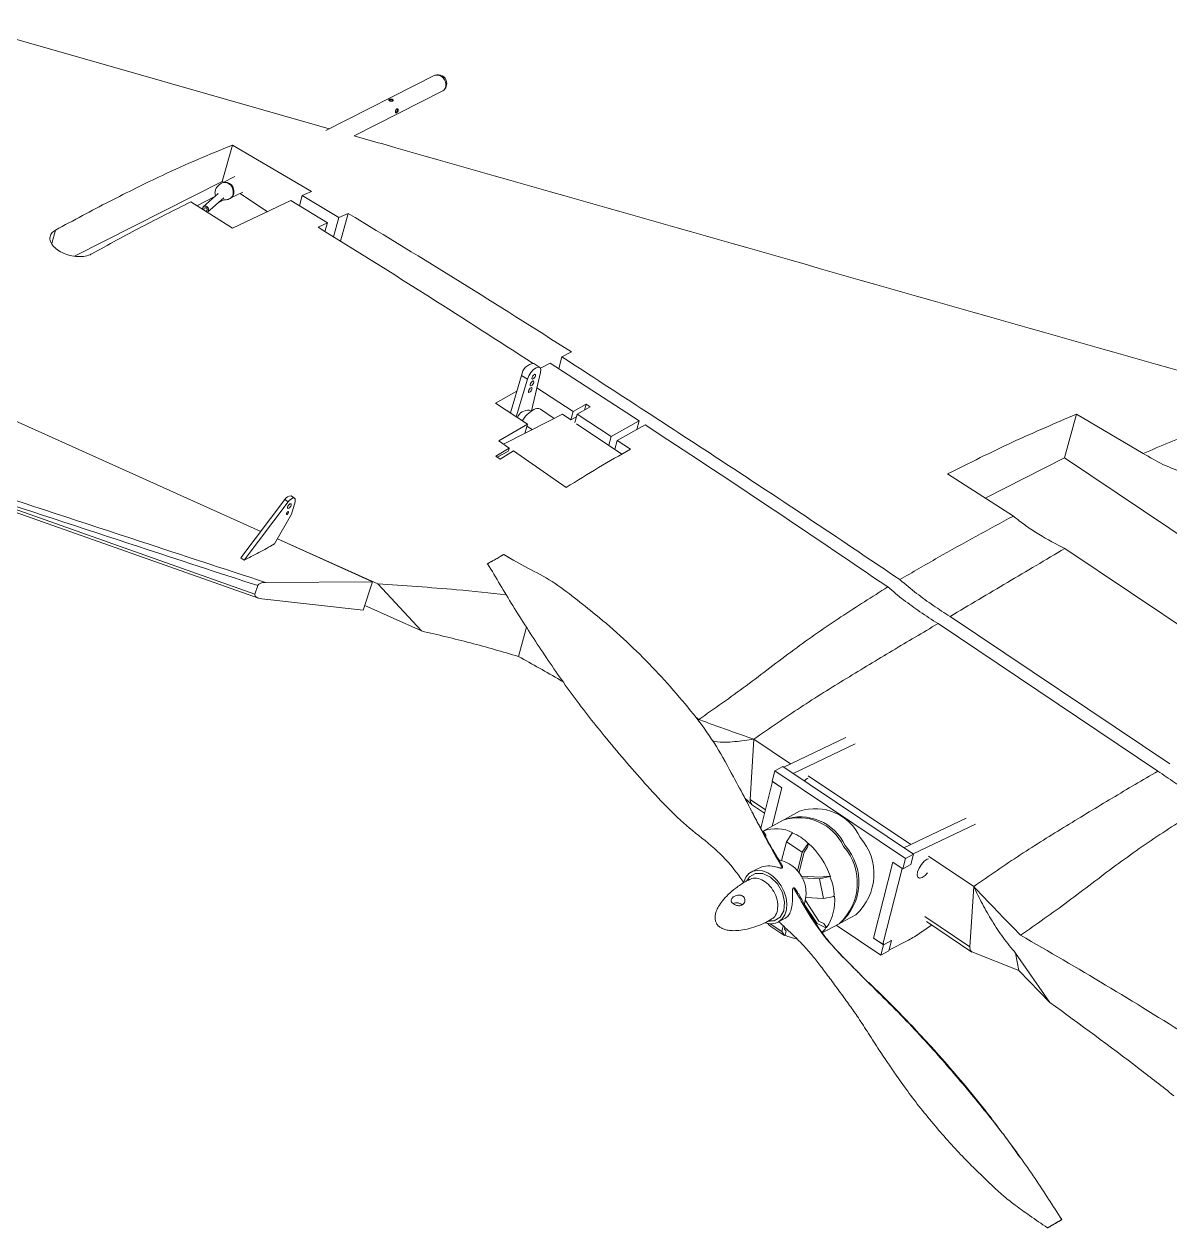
# Model space of a CAD drawing. Header units: inches. Extents: x 0 to 10.7, y 0 to 8.2.
# Drawn here: x 5.2769 to 5.3306, y 4.9559 to 5.0124 of the extents above; entities that cross this region are included whole.
import ezdxf

# ---------------------------------------------------------------- set-up
doc = ezdxf.new("R2010")
doc.units = ezdxf.units.IN
doc.header["$MEASUREMENT"] = 0

msp = doc.modelspace()

# ---------------------------------------------------------------- linework, layer by layer
at = {"color": 7, "linetype": 'Continuous', "lineweight": 15}
for p, q in [((5.2912226001, 5.0074605813), (5.2500464978, 5.0192043633)), ((5.2880199924, 4.9885683946), (5.2351534993, 5.0123681045)), ((5.2961799734, 5.0099663335), (5.2910607786, 5.0073788154)), ((5.2963501785, 5.0099902792), (5.2962779964, 5.0099895932)), ((5.2923887924, 5.0071279946), (5.2965511957, 5.0092318709)), ((5.2966280864, 5.0092970502), (5.2966713838, 5.0093547427)), ((5.2940309037, 5.0087981101), (5.2940200892, 5.0087907241)), ((5.2862099623, 5.0049843068), (5.2866841672, 5.0066916737)), ((5.2903984138, 5.0045145833), (5.2866841672, 5.0066916737)), ((5.286799228, 5.0052248), (5.2862439977, 5.0049441282)), ((5.2862099623, 5.0049843068), (5.2792799999, 5.001481516)), ((5.2862587655, 5.0049515892), (5.2862099623, 5.0049843068)), ((5.2862439977, 5.0049441282), (5.2862115506, 5.0049277387)), ((5.2858296564, 5.0042576398), (5.2850116626, 5.003844165)), ((5.286018845, 5.0044265179), (5.2853071877, 5.0037909884)), ((5.2855222292, 5.0035501648), (5.2862777593, 5.0042248665)), ((5.2859830794, 5.0039616791), (5.2862895503, 5.0041166148)), ((5.2865827729, 5.0041932761), (5.2866152187, 5.0042097123)), ((5.2866152187, 5.0042097123), (5.287170449, 5.0044903841)), ((5.2866947083, 5.0027870532), (5.2894239775, 5.0040864742)), ((5.2883272557, 5.0035642779), (5.2870427417, 5.0044257857)), ((5.2911385326, 5.0030428913), (5.2894239775, 5.0040864742)), ((5.2899620606, 5.0043253971), (5.2898275391, 5.0038408651)), ((5.2899620606, 5.0043253971), (5.2903984138, 5.0045145833)), ((5.2899620606, 5.0043253971), (5.2916788973, 5.0032900626)), ((5.2847278928, 5.0040223384), (5.2866947083, 5.0027870532)), ((5.2911385326, 5.0030428913), (5.2906975516, 5.0028369934)), ((5.2911385326, 5.0030428913), (5.2910245658, 5.0026325548)), ((5.2914265427, 5.002381295), (5.2916788973, 5.0032900626)), ((5.2921171882, 5.0034861765), (5.2916788973, 5.0032900626)), ((5.2917535569, 5.0021768564), (5.2921171882, 5.0034861765)), ((5.302136067, 4.9967569677), (5.3019832039, 4.9962064134)), ((5.302136067, 4.9967569677), (5.3025843232, 4.9969889188)), ((5.3010962013, 4.9962614721), (5.3008231048, 4.9964446687)), ((5.3011332902, 4.9962265129), (5.3015837478, 4.9964667743)), ((5.3057541259, 4.9937483667), (5.3015837478, 4.9964667743)), ((5.2711734034, 4.9961524551), (5.2880199924, 4.9885683946)), ((5.299721084, 4.9941272839), (5.3002415489, 4.9958881447)), ((5.2999947018, 4.9939455264), (5.3005147164, 4.9957049299)), ((5.3005147164, 4.9957049299), (5.3002415489, 4.9958881447)), ((5.300708608, 4.9942197158), (5.3011353881, 4.9960304522)), ((5.3000209308, 4.9951418263), (5.2990241459, 4.9945902983)), ((5.3026576807, 4.9941979307), (5.300965595, 4.9953103452)), ((5.2990241459, 4.9945902983), (5.300517011, 4.9935985297)), ((5.3032709166, 4.9945365008), (5.3026576807, 4.9941979307)), ((5.3032709166, 4.9945365008), (5.3031932157, 4.9942568583)), ((5.3034666348, 4.994407914), (5.3032709166, 4.9945365008)), ((5.3006883844, 4.9942055095), (5.3006033315, 4.9942625306)), ((5.3017782657, 4.9938664778), (5.3011242007, 4.9943051455)), ((5.3015797277, 4.993766187), (5.3021642342, 4.9940616204)), ((5.3021642342, 4.9940616204), (5.3025482874, 4.9938040005)), ((5.3026576807, 4.9941979307), (5.3025482874, 4.9938040005)), ((5.3025482874, 4.9938040005), (5.3028175681, 4.9939400844)), ((5.3028533433, 4.9940690851), (5.3027434291, 4.9936731484)), ((5.3028533433, 4.9940690851), (5.3034666348, 4.994407914)), ((5.304442043, 4.9930222632), (5.3028533433, 4.9940690851)), ((5.3262681666, 4.9940721096), (5.3256968216, 4.9920148062)), ((5.3262681666, 4.9940721096), (5.3293892895, 4.9922262519)), ((5.300517011, 4.9935985297), (5.2991820369, 4.9928120155)), ((5.2993985341, 4.9926636476), (5.3015797277, 4.993766187)), ((5.300517011, 4.9935985297), (5.3003975891, 4.993168642)), ((5.3007450023, 4.9933442168), (5.3004932363, 4.9935130672)), ((5.3049504418, 4.9921929381), (5.3028248527, 4.9936185275)), ((5.304442043, 4.9930222632), (5.3057541259, 4.9937483667)), ((5.3047236585, 4.9928363368), (5.3060359871, 4.9935632013)), ((5.3057541259, 4.9937483667), (5.3056420904, 4.9933450497)), ((5.2662759974, 4.9930933331), (5.2879053254, 4.9854361562)), ((5.2996681518, 4.9924788646), (5.2991820369, 4.9928120155)), ((5.304442043, 4.9930222632), (5.3043277285, 4.9926106046)), ((5.3047236585, 4.9928363368), (5.3046086408, 4.9924221724)), ((5.3053494985, 4.992422774), (5.3047236585, 4.9928363368)), ((5.2996681518, 4.9924788646), (5.2990413403, 4.9920910874)), ((5.2990910986, 4.9920565346), (5.2996032536, 4.9923154087)), ((5.2992353574, 4.9919563775), (5.2998625231, 4.992345385)), ((5.2996681518, 4.9924788646), (5.2996259682, 4.9923269198)), ((5.3023396954, 4.9906307128), (5.2998625231, 4.992345385)), ((5.287738296, 4.9856238384), (5.2706878138, 4.9916600198)), ((5.2990413403, 4.9920910874), (5.2992353574, 4.9919563775)), ((5.299184037, 4.9919919928), (5.2992363142, 4.9919569537)), ((5.3256968216, 4.9920148062), (5.3219795668, 4.9901358907)), ((5.3452834872, 4.9788784346), (5.3256968216, 4.9920148062)), ((5.3233030109, 4.9892863978), (5.3202189683, 4.9912659728)), ((5.2870784807, 4.987321518), (5.2891482453, 4.9900625032)), ((5.2891482453, 4.9900625032), (5.289303946, 4.9899561696)), ((5.2895964138, 4.9901264809), (5.289440783, 4.9902328429)), ((5.2872341102, 4.9872152027), (5.289303946, 4.9899561696)), ((5.2896189762, 4.9899590712), (5.2894617013, 4.989374487)), ((5.2894617013, 4.989374487), (5.2886608167, 4.9879824452)), ((5.2884640164, 4.9878766328), (5.2884612564, 4.9878662)), ((5.2884634609, 4.9878745836), (5.2884695476, 4.9878704411)), ((5.2886608167, 4.9879824452), (5.2884640164, 4.9878766328)), ((5.288796734, 4.9882186942), (5.2932560675, 4.9862111716)), ((5.2934986706, 4.9861019358), (5.288796734, 4.9882186942)), ((5.3257159913, 4.9877659886), (5.3360256521, 4.9808515029)), ((5.2870784807, 4.987321518), (5.2872341102, 4.9872152027)), ((5.2873981262, 4.9873033546), (5.2872341102, 4.9872152027)), ((5.2873895952, 4.9872970309), (5.2873881712, 4.9872980118)), ((5.2873976406, 4.9873015029), (5.2873981262, 4.9873033546)), ((5.2998868088, 4.987210855), (5.2994137023, 4.987486276)), ((5.2878705781, 4.9860252182), (5.287738296, 4.9856238384)), ((5.2932560675, 4.9862111716), (5.2882346509, 4.9861744263)), ((5.2928162266, 4.9848763845), (5.2932560675, 4.9862111716)), ((5.2934986706, 4.9861019358), (5.2955524454, 4.9838973314)), ((5.288058669, 4.9854020977), (5.2928162266, 4.9848763845)), ((5.2955524454, 4.9838973314), (5.29288856, 4.9850957134)), ((5.3306435364, 4.9776621105), (5.3203339506, 4.9845765794)), ((5.3001004765, 4.9827034678), (5.3004812124, 4.9840744815)), ((5.3197695539, 4.9842429834), (5.3300791436, 4.9773285159)), ((5.3085533825, 4.979745932), (5.3084096472, 4.9798549962)), ((5.3111324254, 4.9788232893), (5.3109577227, 4.9759954335)), ((5.3128595853, 4.9776649311), (5.3111324254, 4.9788232893)), ((5.3125350288, 4.9775101891), (5.3154541538, 4.9789019277)), ((5.3129720745, 4.9772170644), (5.3158911956, 4.9786088015)), ((5.3121119034, 4.9773357439), (5.3124895755, 4.9775406174)), ((5.3186160629, 4.9734317442), (5.3124895755, 4.9775406174)), ((5.3121119034, 4.9773357439), (5.3119885071, 4.9768518996)), ((5.3182383908, 4.9732268707), (5.3121119034, 4.9773357439)), ((5.3136278461, 4.9769721554), (5.3136812485, 4.9769940069)), ((5.318494383, 4.9738858118), (5.3136883397, 4.9771090747)), ((5.3114572233, 4.9746429766), (5.3120158337, 4.9768335632)), ((5.3124528755, 4.976540437), (5.3119885071, 4.9768518996)), ((5.3119947127, 4.9747436796), (5.3124528755, 4.976540437)), ((5.3120158337, 4.9768335632), (5.3124528755, 4.976540437)), ((5.3107135224, 4.9760573357), (5.3109909552, 4.9758091276)), ((5.311041575, 4.9757554641), (5.3107182425, 4.9760485431)), ((5.3110312185, 4.9757623623), (5.311638763, 4.9753548827)), ((5.3132811045, 4.975441414), (5.3125749174, 4.9750584333)), ((5.3125026916, 4.9750192086), (5.3115381895, 4.9744961064)), ((5.3181697527, 4.9737310399), (5.3210889515, 4.9751228084)), ((5.3186067932, 4.9734379604), (5.3215259932, 4.9748296822)), ((5.3116956366, 4.9743136772), (5.3115687833, 4.9745069887)), ((5.311695249, 4.9742152443), (5.3116956366, 4.9743136772)), ((5.3126579034, 4.9740135401), (5.3129388398, 4.9744199297)), ((5.3129635273, 4.9744332854), (5.3129388398, 4.9744199297)), ((5.3124325581, 4.9731361071), (5.3126579034, 4.9740135401)), ((5.3133989954, 4.9735150146), (5.3126579034, 4.9740135401)), ((5.3133989954, 4.9735150146), (5.3136799318, 4.9739214041)), ((5.3136573618, 4.9737506317), (5.3134999366, 4.973523049)), ((5.3137046193, 4.9739347599), (5.3136573618, 4.9737506317)), ((5.3137046193, 4.9739347599), (5.3136799318, 4.9739214041)), ((5.3131736501, 4.9726375816), (5.3133989954, 4.9735150146)), ((5.3134999366, 4.973523049), (5.3132475748, 4.9725401924)), ((5.3176506314, 4.9730544439), (5.3167415589, 4.9694894966)), ((5.3167420844, 4.969491601), (5.3176506314, 4.9730544439)), ((5.3176506314, 4.9730544439), (5.3180876731, 4.9727613177)), ((5.3181149958, 4.9727429798), (5.3176506314, 4.9730544439)), ((5.3181149958, 4.9727429798), (5.3182383908, 4.9732268707)), ((5.3182383908, 4.9732268707), (5.3186160629, 4.9734317442)), ((5.3184926679, 4.9729478533), (5.3186160629, 4.9734317442)), ((5.319262645, 4.9731929894), (5.3193160422, 4.9732148861)), ((5.3214420849, 4.9719088503), (5.3193231373, 4.9733299554)), ((5.3113347394, 4.9727616831), (5.3110103641, 4.9725857649)), ((5.3171791262, 4.9691984748), (5.3180876731, 4.9727613177)), ((5.3184926679, 4.9729478533), (5.3181149958, 4.9727429798)), ((5.3108388126, 4.9722509417), (5.3107842148, 4.9721629582)), ((5.3133430553, 4.9723910342), (5.3142753299, 4.9723418056)), ((5.3142117555, 4.9722767407), (5.313381725, 4.9723205578)), ((5.314696148, 4.9723733037), (5.3142117555, 4.9722767407)), ((5.3142117555, 4.9722767407), (5.314407812, 4.9713476419)), ((5.3142753299, 4.9723418056), (5.3145466498, 4.9723958595)), ((5.3145466498, 4.9723958595), (5.3147208355, 4.9723866594)), ((5.314696148, 4.9723733037), (5.3147208355, 4.9723866594)), ((5.3214420849, 4.9719088503), (5.3212673072, 4.9690810112)), ((5.3132920906, 4.9714066062), (5.3133240623, 4.9713578753)), ((5.314407812, 4.9713476419), (5.3135777053, 4.9713915224)), ((5.3148921296, 4.9714442216), (5.314407812, 4.9713476419)), ((5.3148921296, 4.9714442216), (5.314916817, 4.9714575774)), ((5.3129104022, 4.9709550909), (5.3129157611, 4.9709871423)), ((5.3135001643, 4.9710896291), (5.3141049257, 4.9701683156)), ((5.3141824732, 4.9702876993), (5.3135526009, 4.9712472515)), ((5.3117919996, 4.9702838587), (5.3119070963, 4.9702813584)), ((5.3122812977, 4.9702425954), (5.3126056742, 4.9704184669)), ((5.31441129, 4.9701765268), (5.3141824732, 4.9702876993)), ((5.3152071441, 4.9702054923), (5.3159133299, 4.9705885197)), ((5.3192296701, 4.9702638563), (5.3213562033, 4.968837611)), ((5.3118325068, 4.9701114838), (5.3117851563, 4.9701787792)), ((5.3124441687, 4.9697967066), (5.311898895, 4.9701634735)), ((5.3124441687, 4.9697967066), (5.3125123026, 4.9700620665)), ((5.3125736725, 4.9696129881), (5.3124441687, 4.9697967066)), ((5.3125923999, 4.9699885515), (5.3125730601, 4.9699133802)), ((5.3125730601, 4.9699133802), (5.3126456174, 4.9698104721)), ((5.3126456174, 4.9698104721), (5.3125982849, 4.9696263606)), ((5.3140687167, 4.9701396497), (5.3141049257, 4.9701683156)), ((5.3141049257, 4.9701683156), (5.3145135269, 4.9699698413)), ((5.3143420573, 4.9697362532), (5.3151349171, 4.9701663143)), ((5.3145382143, 4.969983197), (5.31441129, 4.9701765268)), ((5.3145382143, 4.969983197), (5.3145135269, 4.9699698413)), ((5.3149981697, 4.9700921113), (5.3170825309, 4.9686941898)), ((5.3194681864, 4.9701038736), (5.318660988, 4.9695568562)), ((5.3125736725, 4.9696129881), (5.3125982849, 4.9696263606)), ((5.3167435394, 4.969490626), (5.3167415589, 4.9694894966)), ((5.3167415589, 4.9694894966), (5.3172059233, 4.9691780325)), ((5.3167420844, 4.969491601), (5.3171791262, 4.9691984748)), ((5.3170825309, 4.9686941898), (5.3172059233, 4.9691780325)), ((5.3172284687, 4.9692234564), (5.3171791262, 4.9691984748)), ((5.3175835954, 4.969382906), (5.3172059233, 4.9691780325)), ((5.3174601991, 4.9688990618), (5.3175835954, 4.969382906)), ((5.3183901568, 4.9693960351), (5.3174681173, 4.9689300376)), ((5.3175562688, 4.9694012424), (5.3175835954, 4.969382906)), ((5.3170825309, 4.9686941898), (5.3174601991, 4.9688990618)), ((5.3213512358, 4.9688409784), (5.3235611517, 4.967965138)), ((5.3234092822, 4.9687833112), (5.3250157105, 4.9664739976)), ((5.3234092822, 4.9687833112), (5.3235611517, 4.967965138)), ((5.3235611517, 4.967965138), (5.3250157105, 4.9664739976))]:
    msp.add_line(p, q, dxfattribs=at)
at = {"color": 8, "linetype": 'Continuous', "lineweight": 15}
for p, q in [((5.2782125666, 5.0020680066), (5.2783888813, 5.0027027189)), ((5.3116787538, 4.9755118648), (5.3109577227, 4.9759954335)), ((5.3212673072, 4.9690810112), (5.3191484347, 4.9705020996))]:
    msp.add_line(p, q, dxfattribs=at)
at = {"color": 7, "linetype": 'Continuous', "lineweight": 15, "flags": 128}
for points in [[(5.2966683956, 5.0093593404), (5.296687055, 5.0093785361), (5.2967234558, 5.0094947828)], [(5.3011353881, 4.9960304522), (5.3011468282, 4.9961621273), (5.3011112678, 4.9962489353), (5.3010338376, 4.9962783383), (5.3009257844, 4.9962461681), (5.3008025051, 4.9961569676), (5.3006817711, 4.9960236633), (5.3005810208, 4.9958653935), (5.3005147164, 4.9957049299)], [(5.3006490194, 4.9954704029), (5.3006658346, 4.9955135035), (5.3006925362, 4.9955565392), (5.3007250588, 4.9955930147), (5.3007583537, 4.9956173461), (5.3007875608, 4.9956257936), (5.3008080408, 4.9956171168), (5.3008167294, 4.9955926339), (5.3008123792, 4.9955560669), (5.300795489, 4.9955129831), (5.3007688637, 4.9954698839), (5.300736341, 4.9954334085), (5.3007029673, 4.9954090923), (5.3006738351, 4.9954006281), (5.3006533591, 4.9954093064), (5.3006445916, 4.9954338045), (5.3006490194, 4.9954704029)], [(5.3007321759, 4.9957826968), (5.3007489912, 4.9958257975), (5.3007756915, 4.9958688798), (5.3008081391, 4.995905372), (5.3008415142, 4.9959296415), (5.300870645, 4.9959381524), (5.3008911211, 4.9959294741), (5.3008998885, 4.995904976), (5.3008954608, 4.9958683776), (5.3008786455, 4.995825277), (5.300851944, 4.9957822413), (5.3008194963, 4.9957457491), (5.3007861265, 4.9957214344), (5.3007569943, 4.9957129702), (5.3007364394, 4.9957216637), (5.3007277508, 4.9957461466), (5.3007321759, 4.9957826968)], [(5.3005658641, 4.9951580623), (5.3005826793, 4.9952011629), (5.3006093757, 4.9952442438), (5.3006418997, 4.9952806726), (5.3006752734, 4.9953049888), (5.3007044056, 4.995313453), (5.3007248816, 4.9953047747), (5.3007335741, 4.9952802933), (5.30072922, 4.9952437248), (5.3007124048, 4.9952006242), (5.3006857084, 4.9951575433), (5.3006531845, 4.9951211145), (5.3006198107, 4.9950967984), (5.3005906786, 4.9950883342), (5.3005702025, 4.9950970125), (5.3005615101, 4.9951214938), (5.3005658641, 4.9951580623)], [(5.289303946, 4.9899561696), (5.289367654, 4.9900301061), (5.2894343054, 4.9900880947), (5.2894982501, 4.9901252315), (5.2895540248, 4.9901382559), (5.2895969491, 4.9901261116), (5.2896233054, 4.9900898661), (5.2896308995, 4.990032551), (5.2896189762, 4.9899590712)], [(5.2892500549, 4.9893698073), (5.2892325329, 4.9893643628), (5.289220161, 4.9893691601), (5.2892148492, 4.9893834935), (5.2892175006, 4.9894050879), (5.289227558, 4.9894307712), (5.2892436179, 4.9894565379), (5.2892632238, 4.9894785019), (5.2892833122, 4.9894933079), (5.2893008342, 4.9894987524), (5.2893132061, 4.9894939551), (5.2893185178, 4.9894796217), (5.2893158626, 4.9894580258), (5.2893057302, 4.9894323592), (5.2892897492, 4.9894065773), (5.2892701433, 4.9893846133), (5.2892500549, 4.9893698073)], [(5.2893264961, 4.9896538808), (5.2892971915, 4.9896448286), (5.289276619, 4.9896528119), (5.2892677955, 4.9896766813), (5.2892721652, 4.9897126991), (5.2892890543, 4.9897554145), (5.2893157941, 4.9897983796), (5.2893483688, 4.9898350237), (5.289381849, 4.9898597159), (5.2894111537, 4.9898687681), (5.2894317236, 4.9898607367), (5.2894405497, 4.9898369154), (5.2894361761, 4.9898008961), (5.2894193632, 4.9897581173), (5.2893925511, 4.9897152171), (5.2893599764, 4.989678573), (5.2893264961, 4.9896538808)], [(5.3134874675, 4.9768713779), (5.3134920224, 4.9768755332), (5.3136278461, 4.9769721554)], [(5.3109577227, 4.9759954335), (5.3109738425, 4.9758465685), (5.311041575, 4.9757554641)], [(5.3192754307, 4.9725572234), (5.3191608647, 4.9724342128), (5.319025041, 4.9723375906), (5.318907325, 4.9723060928), (5.3188256595, 4.9723444697), (5.3187923906, 4.9724469621), (5.3188126121, 4.9725978751), (5.3188833363, 4.9727743075), (5.3189936469, 4.9729493476), (5.3191268161, 4.9730964124), (5.319262645, 4.9731929894), (5.319262645, 4.9731929894)], [(5.3122960345, 4.9702507616), (5.3124640026, 4.9703891054), (5.3125879258, 4.9705827098), (5.3126611071, 4.9708211), (5.3126794325, 4.9710914959), (5.3126421587, 4.9713792731), (5.3125511115, 4.9716689617), (5.3124112453, 4.9719448982), (5.3122301556, 4.9721922097), (5.3120175685, 4.9723975512), (5.3117849097, 4.9725499226), (5.3115447869, 4.9726410738), (5.3113101443, 4.9726660112), (5.3110934942, 4.9726235354), (5.310906701, 4.9725158236), (5.3107597245, 4.9723487685), (5.3106605851, 4.9721312563), (5.3106521296, 4.9721021998)], [(5.312540488, 4.9707764058), (5.3125774307, 4.9711833149), (5.3124725377, 4.9716253866), (5.3122417234, 4.9720353082), (5.3119202385, 4.9723506512), (5.3115570171, 4.9725233894), (5.3112072905, 4.9725272948), (5.3109243284, 4.9723617638), (5.3108540193, 4.9722359018)], [(5.3119019848, 4.9703030554), (5.3120844476, 4.9703010021), (5.3123674083, 4.9704665797), (5.312540488, 4.9707764058)], [(5.3212673072, 4.9690810112), (5.321283502, 4.9689321294), (5.3213512358, 4.9688409784)]]:
    msp.add_lwpolyline(points, dxfattribs=at)
at = {"color": 7, "linetype": 'Continuous', "lineweight": 15}
for centre, radius, start, end in [((5.2962609762, 5.0095405619), 0.0004334084384517, 347.8952339323, 100.7717551727), ((5.2963308178, 5.0095871048), 0.0004033459526263, 346.7682370271, 87.1190685388), ((5.2964280574, 5.0094572241), 0.0002568017077984, 298.6532362481, 358.3157197619), ((5.2863250981, 5.0045183969), 0.0004333871939808, 347.8932364429, 100.7854330473), ((5.2864925775, 5.0044348495), 0.0002563739317546, 298.5788858557, 358.3574660013), ((5.2854189649, 5.0036730875), 0.0001483509156069, 340.9980079565, 177.4301815395), ((5.285420289, 5.0036762064), 7.98841751505e-05, 337.3404200868, 218.5809947629), ((5.2854310174, 5.0036518623), 6.33169963261e-05, 255.3018264303, 354.1698780248), ((5.2854488701, 5.0036329808), 0.0001106656629262, 298.0049038372, 355.7524425829), ((5.3008592678, 4.9958247602), 0.000620962427969, 93.3386284509, 174.1413467413), ((5.3005716314, 4.993700215), 0.0005632084672927, 86.7734038251, 158.1550098932), ((5.3016569214, 4.9928652971), 0.0016491881129036, 120.8341344055, 147.0774139172), ((5.3009866653, 4.9940466008), 0.0002928503292282, 61.9888072319, 126.706820405), ((5.2894077171, 4.9899532609), 0.0002815306234776, 83.2550123356, 157.1680182354), ((5.3140165414, 4.9732478564), 0.0023135605136531, 24.7376109281, 108.5348245191), ((5.3132381279, 4.9728256495), 0.0023135617693211, 24.7376388284, 108.5347966188), ((5.313321771, 4.9728779368), 0.0022977185586561, 24.5598677543, 109.9148663379), ((5.3121839755, 4.9729149864), 0.0017067316621155, 62.8223319717, 111.1278610721), ((5.3141873373, 4.9725053073), 0.002579365230585, 312.001803713, 41.5459972667), ((5.3110887457, 4.9711100411), 0.0038499130738839, 19.3657151577, 47.1983042396), ((5.3134089245, 4.9720831019), 0.0025793652305829, 312.0018037129, 41.5459972667), ((5.3135000626, 4.9721280446), 0.0025614016687224, 310.7108387633, 41.7300435448), ((5.3119935965, 4.9715970898), 0.0015901061733848, 341.535626056, 78.3791361368), ((5.3127533259, 4.9712273348), 0.0021757080297281, 325.1219785856, 6.0746545099), ((5.3119364464, 4.9709273255), 0.0007661868418614, 248.7785661175, 297.9902755498), ((5.3134930499, 4.9715534672), 0.0021246986148816, 245.0943297526, 259.92780352), ((5.3172672111, 4.9715955927), 0.0024696276890401, 297.0457881945, 304.3583613819)]:
    msp.add_arc(centre, radius, start, end, dxfattribs=at)
at = {"color": 8, "linetype": 'Continuous', "lineweight": 15}
for centre, radius, start, end in [((5.2862927517, 5.004502096), 0.0004332269846828, 347.8787605467, 100.8321071904), ((5.2864599822, 5.004418426), 0.0002564418357297, 298.6636498368, 358.368889575)]:
    msp.add_arc(centre, radius, start, end, dxfattribs=at)
at = {"color": 7, "linetype": 'Continuous', "lineweight": 15}
for centre, major_axis, ratio, start_param, end_param in [((5.2881179171, 4.9855818836), (0.0003841244368825159, -1.781433608005756e-05), 0.4783309403, 3.008990732187163, 4.579787058990498), ((5.3112577779, 4.9712036687), (0.002118634420614107, 0.002992897421456142), 0.6793443082, 6.11916862022114, 6.479607132760327), ((5.3112577779, 4.9712036687), (0.003603250750390252, 0.0006731089887432873), 0.7224785866, 6.119744427921288, 6.480182940460385), ((5.3112577779, 4.9712036687), (0.00225652480631755, -0.001909550820096584), 0.1696629521, 5.109865821122612, 5.470304333662601), ((5.3112577779, 4.9712036687), (0.003357063868151045, -0.001019215886413072), 0.4778426536, 5.991433320676377, 6.142661612433555)]:
    msp.add_ellipse(centre, major_axis=major_axis, ratio=ratio, start_param=start_param, end_param=end_param, dxfattribs=at)
for points, knots in [([(5.2940342932305, 5.008828868795717), (5.294042346249569, 5.008832361958012), (5.294058452476242, 5.008839348364384), (5.294091482398057, 5.008846346574984), (5.294126803635275, 5.008848597285009), (5.294161373831757, 5.008844184687587), (5.294190355657205, 5.008832588073163), (5.294210605199431, 5.008815479415054), (5.29422047005892, 5.008795047500437), (5.294218939036082, 5.008774367185262), (5.29420588304922, 5.008757294422875), (5.294183003828268, 5.008746808862234), (5.294153547284711, 5.008743795965604), (5.294119928506738, 5.008747331772036), (5.294085300987189, 5.00875619205184), (5.294053845253659, 5.008768190866496), (5.294029456899278, 5.008781200330263), (5.294014359077117, 5.008794196715138), (5.294010161080358, 5.008806930870785), (5.294016882015054, 5.008818690540954), (5.294028893915939, 5.008825712462414), (5.2940342932305, 5.008828868795717)], [0, 0, 0, 0, 0.0525027356829248, 0.1050067005500605, 0.1584542741003039, 0.2127331748497367, 0.2660051213036146, 0.3179620516040756, 0.3703951904590849, 0.4242978450595659, 0.4784490794431064, 0.5311362706559133, 0.5829266565684613, 0.6357795212678209, 0.6899540092800577, 0.7437404377308822, 0.7960486345279258, 0.8480607049620835, 0.9013857673643848, 0.9556731888388547, 0.9999999999999999, 0.9999999999999999, 0.9999999999999999, 0.9999999999999999]), ([(5.294213030195553, 5.008769930339253), (5.294210507948858, 5.008775923743573), (5.294205034984353, 5.008788928692366), (5.29418333230583, 5.008804955070299), (5.294153907813794, 5.008815338672077), (5.294119868196163, 5.008818564883454), (5.294084826959069, 5.008815559665754), (5.294053196494364, 5.008807925404001), (5.294037928207183, 5.00880120293197), (5.294030903685251, 5.00879811010619)], [0, 0, 0, 0, 0.1287134911906299, 0.279292414177324, 0.4250942840858386, 0.5697100539023897, 0.7183923803064532, 0.8704400253390685, 1, 1, 1, 1]), ([(5.294460579774396, 5.00832542454705), (5.294458523045582, 5.008315094940567), (5.294454410892222, 5.00829444227809), (5.294437501423469, 5.008263467843106), (5.29441541955151, 5.008236136372545), (5.294390946589265, 5.008214743136962), (5.294368089107321, 5.008201737374866), (5.294349953660596, 5.0081983007619), (5.294337127359841, 5.008204650085646), (5.294330167227644, 5.008221033153463), (5.294328728532161, 5.008246483545882), (5.294332765344007, 5.008277782308363), (5.294341106227317, 5.008311382026629), (5.294354077529175, 5.008343720129349), (5.294371452047756, 5.008371039569414), (5.294392314018036, 5.00838926941632), (5.294414504962378, 5.008395865868571), (5.294435421310486, 5.008391029550229), (5.294452133701934, 5.008375354942387), (5.294461383001129, 5.00835233070013), (5.294460828861823, 5.008333768373497), (5.294460579774396, 5.00832542454705)], [0, 0, 0, 0, 0.0525462720853652, 0.1050592221133772, 0.1585393208128306, 0.2128321516462079, 0.2660151363054374, 0.3178889891811421, 0.3702762012525335, 0.4242274961892442, 0.4783267032090052, 0.5310332196230454, 0.5829261642174316, 0.6357889240713542, 0.6899560838616177, 0.7438044796546742, 0.7960687927109804, 0.847991486768209, 0.9013276990604028, 0.9556464784575306, 1, 1, 1, 1]), ([(5.294334453062387, 5.008214789460592), (5.294337779911955, 5.008215393296862), (5.294347061005532, 5.00821707785182), (5.294366948194634, 5.008230194491514), (5.294390897968232, 5.008251212810884), (5.294412806243632, 5.008278688039807), (5.294428780730827, 5.008308899829667), (5.294432520649835, 5.008328652704376), (5.294434240704605, 5.008337737400146)], [0, 0, 0, 0, 0.101412433012009, 0.2829157920575058, 0.4629314700037166, 0.6484745724741638, 0.8383272504951157, 1, 1, 1, 1]), ([(5.294434240704605, 5.008337737400146), (5.294434374469953, 5.008347423769926), (5.294434641865786, 5.008366786743836), (5.294426840612975, 5.008386125974511), (5.294419055500883, 5.008391901300443), (5.294417111822334, 5.008393343203528)], [0, 0, 0, 0, 0.4289274977729099, 0.8574225572515864, 1, 1, 1, 1]), ([(5.335930529308277, 4.994719617807804), (5.321847900323519, 4.998731098111958), (5.30733333032691, 5.002865618145657), (5.292820673256108, 5.007004815745416), (5.292388789171273, 5.007127994675272)], [0, 0, 0, 0, 0.9702408674904547, 0.9999999999999999, 0.9999999999999999, 0.9999999999999999, 0.9999999999999999]), ([(5.286684167207457, 5.006691673662405), (5.286142943004608, 5.006471900387086), (5.285059928855905, 5.006032124106897), (5.283137831778355, 5.005158196099217), (5.280919327641572, 5.004071359992316), (5.279232768614137, 5.003159151757424), (5.278388881329374, 5.002702718915193)], [0, 0, 0, 0, 0.2009591036194137, 0.4021282702894034, 0.7008486851541426, 1, 1, 1, 1]), ([(5.286211577385953, 5.004926060631827), (5.286152937043143, 5.004891255762034), (5.286043244949781, 5.004826150088297), (5.285930509580971, 5.004687078170721), (5.285875856702641, 5.004559863391637), (5.28586385929992, 5.004458905303197), (5.285870377710429, 5.004380409910766), (5.285889928962713, 5.004333292606812), (5.28589992146869, 5.0043092112879)], [0, 0, 0, 0, 0.2767271071186319, 0.5176432165209601, 0.7085463849529801, 0.8122753610573019, 0.9040552722929136, 1, 1, 1, 1]), ([(5.286300154336106, 5.004121947536542), (5.286329055105444, 5.00412275637454), (5.286424290278369, 5.004125421695509), (5.28652280449112, 5.004153357253498), (5.286579657061338, 5.004192932099073), (5.286582782146603, 5.004195107458362)], [0, 0, 0, 0, 0.2916513797368799, 0.9610633287658934, 1, 1, 1, 1]), ([(5.280088148953331, 5.001587551195743), (5.280867149242235, 5.002015656949875), (5.282425736203749, 5.00287219070993), (5.283960314810051, 5.003638859693581), (5.284727892788751, 5.00402233840649)], [0, 0, 0, 0, 0.4998118861118145, 1, 1, 1, 1]), ([(5.302584323172307, 4.996988918840713), (5.30084474983714, 4.998092071980128), (5.297365285092472, 5.000298579966292), (5.293866660456599, 5.002423579557213), (5.292117188225749, 5.003486176480807)], [0, 0, 0, 0, 0.4999542926346987, 1, 1, 1, 1]), ([(5.278388881329374, 5.002702718915193), (5.278317961885205, 5.002652741644071), (5.278176116139489, 5.002552782269399), (5.278108840640849, 5.002339218977891), (5.278161704083816, 5.002107242809122), (5.278337713950359, 5.001877653523524), (5.278614598870099, 5.001678526573555), (5.278961852691051, 5.00153279234389), (5.279340695082709, 5.00145667046486), (5.279707283330546, 5.001458997129814), (5.279952603679915, 5.001518750769527), (5.280061973541244, 5.001574265011263), (5.280088148953331, 5.001587551195743)], [0, 0, 0, 0, 0.1074229778736124, 0.2148563427417741, 0.3222374630760497, 0.4295717726801307, 0.5368297754893722, 0.6440474008302607, 0.7512962233472191, 0.8586696980850833, 0.9661755181172089, 0.9999999999999999, 0.9999999999999999, 0.9999999999999999, 0.9999999999999999]), ([(5.290697551599162, 5.002836993448311), (5.292441352433499, 5.001754328823516), (5.295812402775029, 4.999661362194924), (5.299165616061554, 4.997495827494907), (5.300784255392089, 4.996450495946459)], [0, 0, 0, 0, 0.5172870938335258, 1, 1, 1, 1]), ([(5.30213606700577, 4.996756967701596), (5.304782244744361, 4.995037449877139), (5.308751753414175, 4.99245801584573), (5.314032121532146, 4.988971248759053), (5.316663475219389, 4.98719495150495), (5.317979132578425, 4.986306816030984)], [0, 0, 0, 0, 0.499957968511798, 0.7499826869555241, 1, 1, 1, 1]), ([(5.320218968259993, 4.99126597275187), (5.321239697786, 4.991777966458163), (5.3232831645514, 4.992802960931476), (5.325272514416392, 4.993648783041595), (5.326268166620557, 4.994072109608274)], [0, 0, 0, 0, 0.499508748216424, 1, 1, 1, 1]), ([(5.288234650871014, 4.986174426299087), (5.286280218593681, 4.986815757358058), (5.281657169569516, 4.988332773302143), (5.274365495883228, 4.990726348697143), (5.269028264690419, 4.992478517101962), (5.26635964697366, 4.993354602000467)], [0, 0, 0, 0, 0.2680363036439476, 0.6340178610303876, 1, 1, 1, 1]), ([(5.317411577937834, 4.985961781564859), (5.315521252437491, 4.987248157342711), (5.31174019638313, 4.989821184539428), (5.3079375260124, 4.992315773299718), (5.306035987142457, 4.993563201298929)], [0, 0, 0, 0, 0.4999464364361125, 1, 1, 1, 1]), ([(5.329389289490573, 4.992226251897067), (5.330205549978951, 4.992568641472802), (5.331286036535849, 4.993021863623171), (5.332614707509107, 4.993537576722331), (5.333127975712915, 4.993715514142523), (5.333384555998387, 4.99380446419579)], [0, 0, 0, 0, 0.6070648344604594, 0.803573616681812, 1, 1, 1, 1]), ([(5.305349498462657, 4.99242277398412), (5.304851865064275, 4.992141043085484), (5.303855974456658, 4.991577228123022), (5.302845332763181, 4.990946349624046), (5.302339695391086, 4.990630712788171)], [0, 0, 0, 0, 0.4996868075428365, 1, 1, 1, 1]), ([(5.329389289490573, 4.992226251897067), (5.329697623804814, 4.992045036132558), (5.330266951724345, 4.991710427918584), (5.331121476851085, 4.991375769902405), (5.331658085527471, 4.991230313747893), (5.331927665057839, 4.991157240009899)], [0, 0, 0, 0, 0.3702317882601818, 0.6836193184469408, 1, 1, 1, 1]), ([(5.270687813771505, 4.991660019762866), (5.271885384311189, 4.991267053569981), (5.27575173304067, 4.989998364761894), (5.281479085754315, 4.988119310822162), (5.286009401541349, 4.986635009456678), (5.287870578109156, 4.986025218207927)], [0, 0, 0, 0, 0.209099587879065, 0.6750766649157, 1, 1, 1, 1]), ([(5.317979132578425, 4.986306816030984), (5.31857448485129, 4.98665398522128), (5.319765233138829, 4.987348349109137), (5.32153786984677, 4.9883321364325), (5.322714597498587, 4.988968292798586), (5.323303010948019, 4.98928639780884)], [0, 0, 0, 0, 0.3332982643526163, 0.6666210168435718, 1, 1, 1, 1]), ([(5.325715991282495, 4.987765988586322), (5.325307674993774, 4.987977455316638), (5.324692534929947, 4.988296035940473), (5.323889409538578, 4.988823990911878), (5.323498862554287, 4.989131958260422), (5.323303010948019, 4.98928639780884)], [0, 0, 0, 0, 0.496015804742898, 0.747261870800956, 0.9999999999999999, 0.9999999999999999, 0.9999999999999999, 0.9999999999999999]), ([(5.288469547590966, 4.987870441052801), (5.288228961023452, 4.987743115821393), (5.287869180066669, 4.987552709540395), (5.287508941276517, 4.987360657300751), (5.287389595208378, 4.987297030949827)], [0, 0, 0, 0, 0.6687028954060266, 1, 1, 1, 1]), ([(5.325715991282495, 4.987765988586322), (5.324819295908959, 4.987236550268041), (5.3230263181112, 4.986177917450282), (5.321231268649389, 4.985110276787374), (5.320333950631707, 4.984576579402639)], [0, 0, 0, 0, 0.5001151573965361, 1, 1, 1, 1]), ([(5.299400549738001, 4.987480703330812), (5.299396443075038, 4.987478540561242), (5.299388196523493, 4.987474197523867), (5.299368309213169, 4.987463331417), (5.299345805865698, 4.987450872726214), (5.299319498699055, 4.987436201307982), (5.299259516190521, 4.987402135689896), (5.299153124174313, 4.987340890407644), (5.299031937613957, 4.987270848717317), (5.298920808686323, 4.987206908678171), (5.298866196053294, 4.987175278143599), (5.298838305861485, 4.987159324689184), (5.298810155651708, 4.987143016787464), (5.298769124109002, 4.987119509975709), (5.298719932044699, 4.987090942742298), (5.298673828259429, 4.987064651022322), (5.298641498540181, 4.987046157624902), (5.298632058805513, 4.987040772493201), (5.298627989394318, 4.987038469801814), (5.298626804727113, 4.987037566126803), (5.298627686738766, 4.98703808898678), (5.298632174482504, 4.98704036870413), (5.298640704054244, 4.987044948809168), (5.298649028513772, 4.987049590226341), (5.298652965366701, 4.987051785272966)], [0, 0, 0, 0, 0.0227133013064391, 0.0456103682243226, 0.0666173753387293, 0.0844956236362137, 0.1157488076993053, 0.2411763027233219, 0.4873701863965187, 0.6104237536171842, 0.6719629606006351, 0.7027140420229666, 0.7180706052414303, 0.7795858154295937, 0.8513764444089825, 0.9238603533758788, 0.9439264807963643, 0.9510055121203321, 0.9581203666410897, 0.9626460774575729, 0.967217393720706, 0.974850036175528, 0.9881059294706112, 1, 1, 1, 1]), ([(5.299412418915471, 4.987485719802687), (5.29941389539839, 4.987486745411285), (5.299417831804387, 4.98748947975503), (5.299407196136808, 4.98748407859938), (5.299400549738001, 4.987480703330812)], [0, 0, 0, 0, 0.3750840033109691, 1, 1, 1, 1]), ([(5.312466708487083, 4.972790217529678), (5.312266516993391, 4.97314584513528), (5.311873042395343, 4.973844828027054), (5.311297239632711, 4.974911766288054), (5.310751415614594, 4.976002087189647), (5.310106183955957, 4.97718290187056), (5.309407020070522, 4.978503247706866), (5.308439735435767, 4.97985247185054), (5.30736919583725, 4.981126965652995), (5.306229898197022, 4.982370478118614), (5.305024154506851, 4.983551757742386), (5.303835338247398, 4.984578910105689), (5.302728035540786, 4.985456739584343), (5.301673001637545, 4.986269996751598), (5.300541090296123, 4.986834969160399), (5.299780700892366, 4.987265475044061), (5.299400549738001, 4.987480703330812)], [0, 0, 0, 0, 0.0631027687838087, 0.1240279300834744, 0.182737710418215, 0.2418016228514898, 0.3210956234544711, 0.40105108916745, 0.482098163957442, 0.564175664541503, 0.6475772125738027, 0.7323287163920498, 0.7969573053586482, 0.8624957668653908, 0.9312557583023431, 1, 1, 1, 1]), ([(5.2986529653667, 4.987051785272966), (5.299043232457619, 4.986394762161669), (5.299850955524733, 4.985034942861063), (5.301150639666345, 4.983002174755767), (5.302561199181143, 4.980951435163088), (5.303891463257838, 4.97924317140807), (5.305063175507406, 4.977847532430237), (5.306029422856301, 4.976740560864314), (5.307023015264292, 4.975661659591431), (5.308093350134246, 4.974622962028517), (5.309292463597637, 4.973759101127744), (5.310127192240009, 4.972847786311488), (5.310542788524513, 4.972268445630249), (5.310670657029847, 4.972090197099758)], [0, 0, 0, 0, 0.1166816535934722, 0.2414922121534308, 0.3701002991915852, 0.5019875551471767, 0.5785545359891632, 0.6560175371062437, 0.7340513704746533, 0.8124992678410677, 0.8913508714196646, 0.9665714006705207, 1, 1, 1, 1]), ([(5.287870578109156, 4.986025218207927), (5.287875442597762, 4.986036039114816), (5.287886385425654, 4.986060381102494), (5.287926238233221, 4.986097479439108), (5.28800302593137, 4.986139860981902), (5.288112103400698, 4.986168490727843), (5.288195197564867, 4.986172515383187), (5.288234650871014, 4.986174426299087)], [0, 0, 0, 0, 0.0892486706027659, 0.2007678342181598, 0.3768451180436603, 0.7041245846777962, 1, 1, 1, 1]), ([(5.299529061518768, 4.985594426728846), (5.298750549220665, 4.985678307635689), (5.296747948688977, 4.985894078085368), (5.29473132837744, 4.98602308216986), (5.293498670562814, 4.986101935830094)], [0, 0, 0, 0, 0.3887506698335436, 1, 1, 1, 1]), ([(5.317979132578425, 4.986306816030984), (5.318240490389993, 4.986087987218959), (5.318752259308817, 4.985659495015623), (5.319541417636136, 4.985088381844416), (5.320069503748959, 4.984747354072043), (5.320333950631707, 4.984576579402639)], [0, 0, 0, 0, 0.3425634527346701, 0.6707789860278888, 1, 1, 1, 1]), ([(5.308553386376815, 4.979745933514014), (5.309291684370567, 4.980262101381204), (5.310768955217575, 4.981294908931559), (5.313008091964434, 4.983046956949656), (5.315224527571731, 4.984582509248306), (5.316682513745096, 4.985501994230457), (5.317411577937834, 4.985961781564859)], [0, 0, 0, 0, 0.2498313127160677, 0.4998909899089767, 0.749921104614084, 1, 1, 1, 1]), ([(5.319769553945693, 4.984242983377429), (5.319485769712979, 4.984425431755384), (5.31894257062711, 4.984774661137074), (5.318153693561536, 4.985345638941467), (5.317659254173456, 4.985756147994167), (5.317411577937834, 4.985961781564859)], [0, 0, 0, 0, 0.353152653573317, 0.6759790590154238, 0.9999999999999999, 0.9999999999999999, 0.9999999999999999, 0.9999999999999999]), ([(5.295552445413777, 4.983897331427242), (5.296318134188565, 4.983717884065369), (5.297850373884083, 4.983358787288495), (5.299350161007715, 4.982921989521029), (5.300100476512452, 4.982703467750706)], [0, 0, 0, 0, 0.499718664793043, 1, 1, 1, 1]), ([(5.319769553945693, 4.984242983377429), (5.319055696703112, 4.983821083456905), (5.317627930291322, 4.982977252926472), (5.315478859355853, 4.981677250770648), (5.313321385611768, 4.980340893208933), (5.311862009976308, 4.979329109592316), (5.311132425359789, 4.978823289333302)], [0, 0, 0, 0, 0.250013074707781, 0.5000443355951344, 0.7500575226633509, 1, 1, 1, 1]), ([(5.300100476512452, 4.982703467750706), (5.300754431522687, 4.982339368378185), (5.301459819473049, 4.981946632936006), (5.302160136184427, 4.981528950908242), (5.302211199358197, 4.98149849587323)], [0, 0, 0, 0, 0.9270855986436265, 0.9999999999999999, 0.9999999999999999, 0.9999999999999999, 0.9999999999999999]), ([(5.311132425359789, 4.978823289333302), (5.310750106809941, 4.978956404462846), (5.310128998093288, 4.979172661213434), (5.309269330256152, 4.979481924006716), (5.308792028343876, 4.979657961392412), (5.308553381181883, 4.979745978685913)], [0, 0, 0, 0, 0.4446126550060262, 0.7223107423599547, 1, 1, 1, 1]), ([(5.309188931449129, 4.97873916293935), (5.309232177405463, 4.978730568032967), (5.309590194664578, 4.978659413985597), (5.310245252875156, 4.978692121624308), (5.310835431359337, 4.978779379019017), (5.311132425359789, 4.978823289333302)], [0, 0, 0, 0, 0.063890272691655, 0.528923909922147, 1, 1, 1, 1]), ([(5.330079143649856, 4.977328515919493), (5.329365275776632, 4.976906637106963), (5.327937489487036, 4.976062849612116), (5.32578854800434, 4.974762802589741), (5.32363104105495, 4.973426456947362), (5.322171668562891, 4.972414671772), (5.321442084869833, 4.971908850284449)], [0, 0, 0, 0, 0.250013042644395, 0.5000437866675107, 0.7500570262383887, 1, 1, 1, 1]), ([(5.33250145962728, 4.975841326605162), (5.332217014322576, 4.975990314428604), (5.331664511754426, 4.97627970628607), (5.330856968847891, 4.976784120667761), (5.330338673857025, 4.977146872263797), (5.330079143649856, 4.977328515919493)], [0, 0, 0, 0, 0.346313210042787, 0.6726739192705459, 1, 1, 1, 1]), ([(5.312440403536705, 4.972935939467272), (5.312423214389346, 4.972963630813977), (5.312288226989037, 4.9731810926127), (5.312066996540612, 4.97356357382242), (5.311772453214672, 4.974074394999425), (5.311507966282045, 4.974548993934911), (5.311264006658999, 4.974992432759985), (5.311112395116712, 4.975285361771105), (5.311042045698931, 4.975421284043725)], [0, 0, 0, 0, 0.0345057659470464, 0.2709758398092125, 0.4703819231794413, 0.6621753202306668, 0.8432456449241539, 1, 1, 1, 1]), ([(5.323643183953095, 4.969625538997619), (5.324381461181144, 4.970141756700975), (5.325858691952368, 4.971174665000294), (5.328098031274119, 4.972926489685246), (5.330314275576074, 4.974462150916882), (5.331772350546741, 4.975381571278477), (5.33250145962728, 4.975841326605162)], [0, 0, 0, 0, 0.2498313244893765, 0.4998915124709102, 0.7499211996314784, 1, 1, 1, 1]), ([(5.311336201783635, 4.972758071043133), (5.311449886684421, 4.972806098220391), (5.311683526036358, 4.972904801201106), (5.311993149968693, 4.972875823820761), (5.312195268481435, 4.972826654116446), (5.31227411652284, 4.972804434638749), (5.312335576787087, 4.972787203494073), (5.312381614074138, 4.972776104909553), (5.312417278461902, 4.972771933106491), (5.312439590451996, 4.972773842941721), (5.312456478681137, 4.972780217502339), (5.312463303713341, 4.972786889232867), (5.312466708487083, 4.972790217529678)], [0, 0, 0, 0, 0.3359296447198525, 0.690385301358511, 0.7797274276494914, 0.8411179802812254, 0.8838422356689952, 0.9276848862699859, 0.9484188376858528, 0.9656184849640136, 0.9828482450902979, 1, 1, 1, 1]), ([(5.312466708487083, 4.972790217529678), (5.312470996966759, 4.972799578599579), (5.312487096169016, 4.972834720600722), (5.312469529318053, 4.972892090615013), (5.312441371753239, 4.972922081988366), (5.312432569061104, 4.972931457970561)], [0, 0, 0, 0, 0.1997356489579491, 0.749819249061258, 1, 1, 1, 1]), ([(5.310917629668526, 4.972232131429472), (5.310863175854474, 4.972204714618858), (5.310641910264273, 4.972093310176628), (5.310310715043493, 4.971861063107345), (5.30994591521618, 4.971556074952026), (5.309675343998077, 4.971264714590911), (5.309487154767977, 4.970997158863507), (5.309373358390356, 4.970763044374389), (5.309322065304163, 4.970573570617672), (5.309313782496299, 4.97042878842518), (5.309327250150564, 4.970304338429453), (5.309360714889066, 4.970228046454907), (5.309379616080284, 4.970184956047994)], [0, 0, 0, 0, 0.069455310494132, 0.282222109447656, 0.4585817540670248, 0.6071829504488055, 0.725869226692895, 0.8166527744727012, 0.883714027205898, 0.9251384437759421, 0.9577175064731537, 1, 1, 1, 1]), ([(5.312221891398598, 4.970727321335208), (5.312241891060819, 4.97084490754215), (5.312281889916251, 4.971080077198537), (5.312179028094241, 4.971488849748569), (5.311970431132185, 4.971861246418054), (5.311675466747085, 4.972151307541511), (5.311347596427336, 4.972302370583406), (5.31107654817984, 4.972325274320334), (5.3109599457151, 4.972244820970578), (5.310924189566626, 4.972220149949039)], [0, 0, 0, 0, 0.1552241008059738, 0.3104445614705199, 0.4656831626547341, 0.6208965020719097, 0.7761153684804125, 0.9313457726363344, 1, 1, 1, 1]), ([(5.321442084869833, 4.971908850284449), (5.321575575325897, 4.971634666798794), (5.321843263342203, 4.971084847466818), (5.322302821672452, 4.970282148430297), (5.322813933761634, 4.969497485624975), (5.323209946540588, 4.969022432399262), (5.323409282212168, 4.968783311192028)], [0, 0, 0, 0, 0.2451279287163038, 0.4915543096738212, 0.7440704731524791, 1, 1, 1, 1]), ([(5.323643183953095, 4.969625538997619), (5.323315319597462, 4.96996127612518), (5.322782663613855, 4.970506722395391), (5.322049926853545, 4.97126940558064), (5.321644694562102, 4.97169570657583), (5.321442084869833, 4.971908850284449)], [0, 0, 0, 0, 0.4446012846709043, 0.7223094872344424, 1, 1, 1, 1]), ([(5.310176995886935, 4.971096085075079), (5.310205639842549, 4.97107820710375), (5.310262946024697, 4.971042439757391), (5.310367528201736, 4.971009640028305), (5.310472071141204, 4.971002644211138), (5.310567115971067, 4.971027036477209), (5.310644005813762, 4.97108044372647), (5.310698427426576, 4.971158615870089), (5.31072239447981, 4.971255570797616), (5.310706125606567, 4.971355809942489), (5.310650000749662, 4.971436901497753), (5.310569619652242, 4.971487112390366), (5.310476922354284, 4.971509096499503), (5.31037459025269, 4.971505851233049), (5.310266806956444, 4.971476552391762), (5.310166858239113, 4.971422807746763), (5.310094997215942, 4.971353631117281), (5.310063679372357, 4.971281942010361), (5.310071130181216, 4.971213690477981), (5.310109541005803, 4.97115038517121), (5.310155264699222, 4.971113578332233), (5.310176995886935, 4.971096085075079)], [0, 0, 0, 0, 0.0522645542151682, 0.1045624460549196, 0.1567191144658491, 0.2076231635118342, 0.2580031337971664, 0.311266323493956, 0.3694400216209768, 0.4292583369603309, 0.4838893594259605, 0.5318210724186396, 0.5776180409831344, 0.62633240789428, 0.6807865728056376, 0.7402303869328316, 0.7989776721718096, 0.8523086647993, 0.9026133135923852, 0.9537148422452026, 1, 1, 1, 1]), ([(5.312998158323835, 4.971849733632386), (5.312993003032989, 4.971849514239264), (5.312983087099494, 4.971849092248018), (5.312969567632174, 4.971837130397391), (5.312956558317791, 4.97180885154143), (5.312943721178002, 4.971747469731471), (5.312946024914714, 4.971558629777739), (5.312953650695459, 4.971283947411961), (5.312927262374433, 4.971077236867016), (5.312915761052193, 4.97098714229126)], [0, 0, 0, 0, 0.0230117329144311, 0.0442618699706542, 0.0741502525192085, 0.1385850430514218, 0.2560572484426843, 0.6757533264361701, 1, 1, 1, 1]), ([(5.312998158323835, 4.971849733632386), (5.313236514655287, 4.971427937667514), (5.31371610668451, 4.970579250403869), (5.314557719109623, 4.969371564882898), (5.315535553139172, 4.968388408225882), (5.316565358604228, 4.967327532337223), (5.317635279137903, 4.966290076900363), (5.318665963974704, 4.965218061124714), (5.319904416653811, 4.963858619277391), (5.321322376314367, 4.962197936709252), (5.32290054765911, 4.960238127198171), (5.324311294393699, 4.958265586011254), (5.325163319254765, 4.956929784768837), (5.325574989513133, 4.956284369749012)], [0, 0, 0, 0, 0.0714034717788752, 0.143669504038227, 0.2194223291325623, 0.294789514667093, 0.3697576895220055, 0.4441755426140641, 0.5177369630209749, 0.6444376125992479, 0.7679950004975322, 0.8879028506647144, 1, 1, 1, 1]), ([(5.313203908217778, 4.971586804762559), (5.313177934788706, 4.971646887858736), (5.313141903758314, 4.971730236724936), (5.313063961437809, 4.97180954280377), (5.313025592039903, 4.971842466030133), (5.313005415141526, 4.971847811192697), (5.312998158323835, 4.971849733632386)], [0, 0, 0, 0, 0.577238206000735, 0.800760164806098, 0.9283414559759205, 1, 1, 1, 1]), ([(5.315316582651143, 4.968585807609988), (5.315316584055352, 4.968586145266707), (5.315316587571766, 4.96858699082531), (5.315309947927537, 4.968595498021159), (5.315266049541449, 4.968646346393395), (5.315139741959936, 4.968781515661965), (5.314925103204016, 4.969013304357621), (5.314630816707852, 4.969348453919779), (5.314277816834228, 4.969810004952827), (5.313881482700268, 4.970409676130716), (5.313525350457519, 4.971021433324678), (5.313307851596547, 4.971435894853821), (5.313223272690227, 4.971597066745437)], [0, 0, 0, 0, 0.0024373824357203, 0.0061036832947025, 0.0163684205093888, 0.0753186177344788, 0.1649582547645931, 0.2886933619173728, 0.4449181228676127, 0.6340431838885198, 0.8576901638508312, 1, 1, 1, 1]), ([(5.310163106910283, 4.971108320033776), (5.310199453968724, 4.971120118408781), (5.310273759186458, 4.971144238127441), (5.310385710069382, 4.971149764651602), (5.310480586213021, 4.97112352665194), (5.310542462163329, 4.971082857585844), (5.310562847968581, 4.971047166013058), (5.31056951481048, 4.971035493671939)], [0, 0, 0, 0, 0.245868487993502, 0.5026352150015666, 0.7024318554755296, 0.9026852386127158, 1, 1, 1, 1]), ([(5.312910402245168, 4.970955090891094), (5.312907721213042, 4.97094066924635), (5.312886101850108, 4.970824375685877), (5.312819251155561, 4.970619056429864), (5.312703648929886, 4.970491208706491), (5.312628121949031, 4.970426455162342), (5.31260860375341, 4.970422882831222), (5.312604211764579, 4.970422078984457)], [0, 0, 0, 0, 0.055273748587454, 0.4457176097420796, 0.8874861521844293, 0.9746821082902534, 1, 1, 1, 1]), ([(5.309379616080284, 4.970184956047994), (5.309410173083515, 4.970139600890549), (5.309455166743768, 4.970072817687715), (5.309553171388939, 4.969993647539068), (5.309667810483957, 4.969927976924553), (5.309841476371378, 4.969870107615059), (5.310072550024722, 4.9698356091472), (5.310369970999186, 4.969837778609111), (5.310734465697998, 4.969889672649693), (5.311158268513639, 4.970004515523151), (5.311569796854143, 4.970159601224914), (5.311826073168548, 4.970298849231543), (5.311933979116946, 4.970357480042793)], [0, 0, 0, 0, 0.0490470015763125, 0.0722192588278506, 0.1179126694626442, 0.1772304136178489, 0.258153529025955, 0.3649867878324175, 0.501316405546465, 0.6676524807798415, 0.860064031504201, 1, 1, 1, 1]), ([(5.311927419218845, 4.970369461523224), (5.31197747080187, 4.970392569798681), (5.31211729702487, 4.970457126056086), (5.312180994678424, 4.970621674154306), (5.312221891398598, 4.970727321335208)], [0, 0, 0, 0, 0.3579556248582839, 1, 1, 1, 1]), ([(5.312302894720521, 4.97025430144528), (5.312507496680928, 4.97007018424116), (5.312900208075455, 4.969716791126834), (5.313429331599528, 4.969182861777485), (5.313885594273223, 4.96867079900042), (5.314295784547492, 4.968145487732398), (5.314706183059883, 4.967590686311624), (5.315136930622825, 4.967003484471498), (5.315569159244691, 4.966418244952734), (5.31600834007577, 4.965792172066134), (5.316459174064219, 4.965094910787944), (5.316917078721064, 4.964363128646571), (5.317375097958547, 4.963697086569127), (5.317815914151891, 4.963054674242188), (5.31829860807556, 4.962362870643603), (5.318883665238144, 4.961583274426641), (5.319542139359489, 4.960783502380541), (5.320222554411773, 4.959997966779381), (5.320871790667516, 4.959295218471547), (5.321466163443651, 4.958689971402441), (5.321995611186381, 4.958185809688234), (5.322454731003927, 4.957742604569563), (5.322915829008847, 4.957324332480932), (5.323437197705345, 4.956916587615469), (5.324110209731636, 4.956442380350325), (5.324621843129647, 4.956090652765372), (5.324903190240356, 4.955897237831617)], [0, 0, 0, 0, 0.0410325234690346, 0.0787575030088249, 0.112024280006332, 0.1432393997369788, 0.1780909720906893, 0.2149209380155661, 0.2518034341494884, 0.2866226729122773, 0.3288792782938643, 0.3757235704877863, 0.4164491412736543, 0.4506289203608289, 0.4944615784328453, 0.5456946315631888, 0.6004167817726614, 0.6550117735969879, 0.7088259095258805, 0.7529787475013207, 0.7913575933123844, 0.8290247880702638, 0.8565742162734642, 0.894042472365306, 0.9417339751980575, 1, 1, 1, 1]), ([(5.331591506125969, 4.964850755308326), (5.330272504188004, 4.965672138661641), (5.327634263299536, 4.967315052963319), (5.324973626021714, 4.968855331855608), (5.323643187870516, 4.969625540489031)], [0, 0, 0, 0, 0.499955081330702, 1, 1, 1, 1]), ([(5.316017893007189, 4.967895568809856), (5.315964533509796, 4.967949114573879), (5.315794373814141, 4.968119868260756), (5.315584471945728, 4.968341101418903), (5.315415092170146, 4.96850477662269), (5.315348714686571, 4.968562133117361), (5.315322733917106, 4.968582610440502), (5.315308328463918, 4.96859271095183), (5.315307883979147, 4.968591805072236), (5.315307653419669, 4.968591335181837)], [0, 0, 0, 0, 0.2088475900020077, 0.6660003202751962, 0.8443301867969952, 0.9091043881249118, 0.9586872719482954, 0.9785706021323903, 0.9999999999999999, 0.9999999999999999, 0.9999999999999999, 0.9999999999999999]), ([(5.323608962192869, 4.959208615645421), (5.323588212120446, 4.959239164555835), (5.323403795199487, 4.959510668957461), (5.323028311613492, 4.960021702131318), (5.322482791571698, 4.960762494981187), (5.321752130679875, 4.961711014901787), (5.320863548403763, 4.962789983111215), (5.319858927158919, 4.963954267535285), (5.318906092587133, 4.964999316690653), (5.317967824064666, 4.965982283536857), (5.317204674283054, 4.966747851152382), (5.316616528332694, 4.96730769864285), (5.31628384087847, 4.967625285253601), (5.316088758057427, 4.967823548463537), (5.316017893007189, 4.967895568809856)], [0, 0, 0, 0, 0.0094313097833072, 0.0838210621786933, 0.1624227748465406, 0.2449703893537049, 0.3907029595588619, 0.5230379812757953, 0.6428047377575695, 0.7584952886435203, 0.8780186387744098, 0.9255123756947665, 0.9729419063643809, 1, 1, 1, 1]), ([(5.325015710473342, 4.966473997561428), (5.326417651815453, 4.965450291027518), (5.328367333743715, 4.964026620814612), (5.330287154998386, 4.962519580207005), (5.330826506573683, 4.962096194579946)], [0, 0, 0, 0, 0.7190615668074022, 1, 1, 1, 1]), ([(5.32494670794033, 4.955920137656357), (5.324939130473218, 4.955915951949946), (5.324923916359737, 4.955907547847175), (5.324907159008799, 4.95589861733024), (5.324899634206949, 4.955894697437446), (5.324900672488877, 4.955895816402446), (5.324924531586434, 4.955910153431652), (5.325028342412997, 4.955969932005096), (5.325158274992551, 4.956044856374349), (5.325268061831482, 4.956108145481853), (5.32532364688943, 4.956140134406533), (5.325350924839305, 4.956155898005014), (5.325377882776473, 4.956171382634462), (5.32541294411164, 4.956191725716536), (5.325468902121542, 4.956223968708214), (5.325507637721782, 4.956246141765641), (5.325524196061243, 4.956256229488775), (5.325532335340508, 4.956260877489458), (5.32553799034373, 4.956264115404552), (5.325543951013159, 4.956267441059106), (5.325550194692186, 4.956270957519533), (5.325558844881617, 4.956275683603594), (5.32556822045833, 4.956280871080534), (5.325572815560786, 4.956283246115244), (5.325574989513133, 4.956284369749012)], [0, 0, 0, 0, 0.0227201546952658, 0.0456177515114562, 0.0666368382545193, 0.0844815531940119, 0.1157342258967684, 0.2412072630710387, 0.4873142316862694, 0.6103645659073872, 0.6718876592705891, 0.7026507387992843, 0.7180691498316228, 0.7796289849107904, 0.8514289106785607, 0.9238900911190437, 0.9439148525947887, 0.9509899287742916, 0.9581255248552067, 0.9626535110742312, 0.9672160714478475, 0.9748472092061833, 0.9881001633534604, 1, 1, 1, 1]), ([(5.325574989513133, 4.956284369749012), (5.32557622960394, 4.956284999128506), (5.325579052661059, 4.956286431906053), (5.325571243606626, 4.956281451033357), (5.325523670218026, 4.956252938490699), (5.325484159682546, 4.956227263976126), (5.325362944748329, 4.956155807356245), (5.325218856226947, 4.956073020242636), (5.325104128002152, 4.956008104352958), (5.325009571895185, 4.955954982315768), (5.324966344878432, 4.955931022151639), (5.32494670794033, 4.955920137656357)], [0, 0, 0, 0, 0.011863699448362, 0.0270076199193256, 0.0917827286498884, 0.350933850127384, 0.6119319708275249, 0.7455793461189874, 0.8799252143882957, 0.9454530682461286, 1, 1, 1, 1])]:
    msp.add_open_spline(points, degree=3, knots=knots, dxfattribs=at)

doc.saveas('drawing.dxf')
